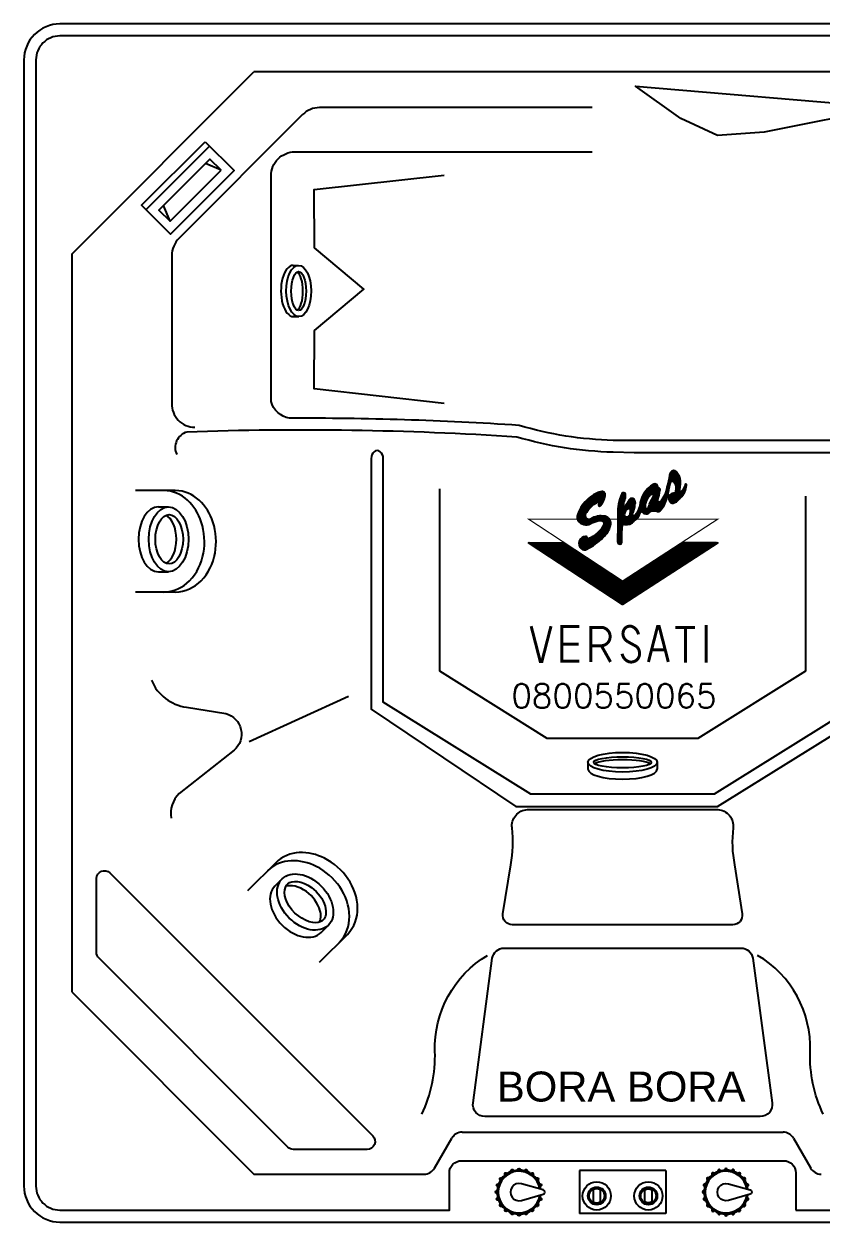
# Model space of a CAD drawing. Extents: x -1 to 1, y -1 to 1.
# Drawn here: x -1 to 0.332, y -1 to 1 of the extents above; entities that cross this region are included whole.
import ezdxf

# ---------------------------------------------------------------- set-up
doc = ezdxf.new("R2010")
doc.units = 0
doc.header["$MEASUREMENT"] = 0
doc.layers.add('LOGO', color=7, linetype='CONTINUOUS')
doc.layers.add('SPA-BORA-BORA', color=7, linetype='CONTINUOUS')
doc.styles.add('COTA', font='ROMANS.SHX', dxfattribs={"height": 0.08})

# ---------------------------------------------------------------- blocks, each defined once
blk = doc.blocks.new('LOGO-SPA')
at = {"layer": 'LOGO'}
for p, q in [((0.0815, 0.3407), (0.1004, 0.3407)), ((0.0817, 0.3417), (0.1001, 0.3417)), ((0.0818, 0.3427), (0.0998, 0.3427)), ((0.082, 0.3437), (0.0995, 0.3437)), ((0.0822, 0.3447), (0.0991, 0.3447)), ((0.0824, 0.3457), (0.0987, 0.3457)), ((0.0825, 0.3467), (0.0982, 0.3467)), ((0.0827, 0.3477), (0.0977, 0.3477)), ((0.0829, 0.3487), (0.0972, 0.3487)), ((0.0832, 0.3497), (0.0965, 0.3497)), ((0.0837, 0.3507), (0.0959, 0.3507)), ((0.0843, 0.3517), (0.0952, 0.3517)), ((0.0851, 0.3527), (0.0946, 0.3527)), ((0.0862, 0.3537), (0.0938, 0.3537)), ((0.0877, 0.3547), (0.0925, 0.3547)), ((0.0422, 0.3207), (0.0661, 0.3207)), ((0.0429, 0.3217), (0.0662, 0.3217)), ((0.0438, 0.3227), (0.0668, 0.3227)), ((0.0447, 0.3237), (0.0669, 0.3237)), ((0.0456, 0.3247), (0.0666, 0.3247)), ((0.0466, 0.3257), (0.0655, 0.3257)), ((0.0477, 0.3267), (0.0632, 0.3267)), ((0.0488, 0.3277), (0.0632, 0.3277)), ((0.05, 0.3287), (0.063, 0.3287)), ((0.0513, 0.3297), (0.0627, 0.3297)), ((0.0527, 0.3307), (0.0621, 0.3307)), ((0.0543, 0.3317), (0.0612, 0.3317)), ((0.0562, 0.3327), (0.0594, 0.3327)), ((0.0765, 0.3207), (0.0809, 0.3207)), ((0.0768, 0.3217), (0.0812, 0.3217)), ((0.0771, 0.3227), (0.0814, 0.3227)), ((0.0773, 0.3237), (0.0816, 0.3237)), ((0.0776, 0.3247), (0.0818, 0.3247)), ((0.0778, 0.3257), (0.082, 0.3257)), ((0.078, 0.3267), (0.0822, 0.3267)), ((0.0781, 0.3277), (0.0824, 0.3277)), ((0.0784, 0.3287), (0.0826, 0.3287)), ((0.0787, 0.3297), (0.0828, 0.3297)), ((0.079, 0.3307), (0.083, 0.3307)), ((0.0793, 0.3317), (0.0832, 0.3317)), ((0.0796, 0.3327), (0.0834, 0.3327)), ((0.0799, 0.3337), (0.0837, 0.3337)), ((0.0801, 0.3347), (0.0838, 0.3347)), ((0.0804, 0.3357), (0.0841, 0.3357)), ((0.0806, 0.3367), (0.0847, 0.3367)), ((0.0808, 0.3377), (0.1009, 0.3377)), ((0.081, 0.3387), (0.1008, 0.3387)), ((0.0813, 0.3397), (0.1006, 0.3397)), ((0.0893, 0.3367), (0.101, 0.3367)), ((0.09, 0.3357), (0.101, 0.3357)), ((0.0907, 0.3347), (0.101, 0.3347)), ((0.0912, 0.3337), (0.101, 0.3337)), ((0.0917, 0.3327), (0.1009, 0.3327)), ((0.092, 0.3317), (0.1008, 0.3317)), ((0.0923, 0.3207), (0.0987, 0.3207)), ((0.0924, 0.3307), (0.1007, 0.3307)), ((0.0925, 0.3217), (0.099, 0.3217)), ((0.0926, 0.3297), (0.1006, 0.3297)), ((0.0928, 0.3287), (0.1005, 0.3287)), ((0.0928, 0.3227), (0.0993, 0.3227)), ((0.0929, 0.3277), (0.1004, 0.3277)), ((0.0929, 0.3237), (0.0995, 0.3237)), ((0.093, 0.3267), (0.1002, 0.3267)), ((0.093, 0.3257), (0.1, 0.3257)), ((0.093, 0.3247), (0.0998, 0.3247)), ((0.1025, 0.3207), (0.1084, 0.3207)), ((0.1036, 0.3217), (0.1088, 0.3217)), ((0.1045, 0.3227), (0.1091, 0.3227)), ((0.1052, 0.3237), (0.1094, 0.3237)), ((0.1057, 0.3247), (0.1097, 0.3247)), ((0.1061, 0.3257), (0.11, 0.3257)), ((0.1065, 0.3267), (0.1102, 0.3267)), ((0.1069, 0.3277), (0.1104, 0.3277)), ((0.1074, 0.3287), (0.1106, 0.3287)), ((0.1079, 0.3297), (0.1107, 0.3297)), ((0.1084, 0.3307), (0.1108, 0.3307)), ((0.1085, 0.3317), (0.1107, 0.3317)), ((-0.0528, 0.3002), (-0.0508, 0.2996)), ((-0.052, 0.301), (-0.05, 0.3004)), ((-0.0513, 0.3017), (-0.0491, 0.3011)), ((-0.0505, 0.3025), (-0.0482, 0.3018)), ((-0.0496, 0.3033), (-0.0473, 0.3026)), ((-0.0488, 0.304), (-0.0463, 0.3033)), ((-0.0479, 0.3047), (-0.0453, 0.304)), ((-0.047, 0.3055), (-0.0443, 0.3047)), ((-0.046, 0.3062), (-0.0432, 0.3054)), ((-0.045, 0.3069), (-0.0421, 0.3061)), ((-0.044, 0.3076), (-0.041, 0.3067)), ((-0.043, 0.3083), (-0.0397, 0.3074)), ((-0.0419, 0.309), (-0.0376, 0.3078)), ((-0.0408, 0.3097), (-0.0327, 0.3073)), ((-0.0396, 0.3103), (-0.0323, 0.3082)), ((-0.0384, 0.311), (-0.032, 0.3091)), ((-0.0372, 0.3116), (-0.0317, 0.31)), ((-0.0358, 0.3122), (-0.0314, 0.3109)), ((-0.0344, 0.3128), (-0.0311, 0.3119)), ((-0.0327, 0.3133), (-0.0309, 0.3128)), ((-0.0024, 0.3007), (0.0061, 0.3007)), ((-0.0022, 0.3017), (0.0063, 0.3017)), ((-0.002, 0.3027), (0.0065, 0.3027)), ((-0.0017, 0.3037), (0.0068, 0.3037)), ((-0.0015, 0.3047), (0.0072, 0.3047)), ((-0.0012, 0.3057), (0.0076, 0.3057)), ((-0.001, 0.3067), (0.0079, 0.3067)), ((-0.0007, 0.3077), (0.0082, 0.3077)), ((-0.0004, 0.3087), (0.0085, 0.3087)), ((-0.0001, 0.3097), (0.0087, 0.3097)), ((0.0003, 0.3107), (0.0088, 0.3107)), ((0.0006, 0.3117), (0.009, 0.3117)), ((0.001, 0.3127), (0.009, 0.3127)), ((0.0013, 0.3137), (0.0091, 0.3137)), ((0.0017, 0.3147), (0.0091, 0.3147)), ((0.0021, 0.3157), (0.009, 0.3157)), ((0.0026, 0.3167), (0.0086, 0.3167)), ((0.0035, 0.3177), (0.0076, 0.3177)), ((0.0117, 0.3007), (0.0253, 0.3007)), ((0.0123, 0.3017), (0.0253, 0.3017)), ((0.0129, 0.3027), (0.0253, 0.3027)), ((0.0135, 0.3037), (0.0251, 0.3037)), ((0.014, 0.3047), (0.0248, 0.3047)), ((0.0146, 0.3057), (0.0243, 0.3057)), ((0.0152, 0.3067), (0.0236, 0.3067)), ((0.0161, 0.3077), (0.0227, 0.3077)), ((0.0181, 0.3087), (0.0207, 0.3087)), ((0.0333, 0.3007), (0.0425, 0.3007)), ((0.0335, 0.3017), (0.0427, 0.3017)), ((0.0337, 0.3027), (0.043, 0.3027)), ((0.034, 0.3037), (0.0434, 0.3037)), ((0.0342, 0.3047), (0.0438, 0.3047)), ((0.0345, 0.3057), (0.0442, 0.3057)), ((0.0348, 0.3067), (0.0447, 0.3067)), ((0.0352, 0.3077), (0.0453, 0.3077)), ((0.0355, 0.3087), (0.0459, 0.3087)), ((0.0359, 0.3097), (0.0465, 0.3097)), ((0.0363, 0.3107), (0.0472, 0.3107)), ((0.0367, 0.3117), (0.048, 0.3117)), ((0.0372, 0.3127), (0.0488, 0.3127)), ((0.0377, 0.3137), (0.0497, 0.3137)), ((0.0382, 0.3147), (0.0507, 0.3147)), ((0.0388, 0.3157), (0.0655, 0.3157)), ((0.0394, 0.3167), (0.0657, 0.3167)), ((0.04, 0.3177), (0.0658, 0.3177)), ((0.0407, 0.3187), (0.066, 0.3187)), ((0.0414, 0.3197), (0.066, 0.3197)), ((0.0499, 0.3007), (0.0753, 0.3007)), ((0.0503, 0.3017), (0.0757, 0.3017)), ((0.0508, 0.3027), (0.0762, 0.3027)), ((0.0513, 0.3037), (0.0633, 0.3037)), ((0.0517, 0.3047), (0.0627, 0.3047)), ((0.0522, 0.3057), (0.0626, 0.3057)), ((0.0527, 0.3067), (0.0627, 0.3067)), ((0.0533, 0.3077), (0.0631, 0.3077)), ((0.0538, 0.3087), (0.0635, 0.3087)), ((0.0543, 0.3097), (0.0639, 0.3097)), ((0.0549, 0.3107), (0.0643, 0.3107)), ((0.0555, 0.3117), (0.0646, 0.3117)), ((0.0561, 0.3127), (0.0649, 0.3127)), ((0.0567, 0.3137), (0.0651, 0.3137)), ((0.0569, 0.3147), (0.0653, 0.3147)), ((0.0681, 0.3037), (0.0766, 0.3037)), ((0.0689, 0.3047), (0.077, 0.3047)), ((0.0695, 0.3057), (0.0773, 0.3057)), ((0.0702, 0.3067), (0.0777, 0.3067)), ((0.0708, 0.3077), (0.078, 0.3077)), ((0.0714, 0.3087), (0.0782, 0.3087)), ((0.0719, 0.3097), (0.0785, 0.3097)), ((0.0725, 0.3107), (0.0788, 0.3107)), ((0.073, 0.3117), (0.079, 0.3117)), ((0.0735, 0.3127), (0.0792, 0.3127)), ((0.0739, 0.3137), (0.0794, 0.3137)), ((0.0744, 0.3147), (0.0796, 0.3147)), ((0.0748, 0.3157), (0.0799, 0.3157)), ((0.0752, 0.3167), (0.0801, 0.3167)), ((0.0756, 0.3177), (0.0803, 0.3177)), ((0.0759, 0.3187), (0.0805, 0.3187)), ((0.0762, 0.3197), (0.0807, 0.3197)), ((0.0811, 0.3087), (0.1001, 0.3087)), ((0.0811, 0.3077), (0.0992, 0.3077)), ((0.0812, 0.3097), (0.1009, 0.3097)), ((0.0813, 0.3107), (0.1018, 0.3107)), ((0.0813, 0.3067), (0.0982, 0.3067)), ((0.0816, 0.3117), (0.1028, 0.3117)), ((0.0816, 0.3057), (0.0971, 0.3057)), ((0.082, 0.3127), (0.1036, 0.3127)), ((0.082, 0.3047), (0.0959, 0.3047)), ((0.0826, 0.3137), (0.1044, 0.3137)), ((0.0826, 0.3037), (0.0945, 0.3037)), ((0.0834, 0.3147), (0.1051, 0.3147)), ((0.0835, 0.3027), (0.0929, 0.3027)), ((0.0845, 0.3157), (0.1057, 0.3157)), ((0.085, 0.3017), (0.0911, 0.3017)), ((0.0862, 0.3167), (0.1064, 0.3167)), ((0.0912, 0.3177), (0.1069, 0.3177)), ((0.092, 0.3187), (0.1074, 0.3187)), ((0.0923, 0.3197), (0.0984, 0.3197)), ((0.1011, 0.3197), (0.1079, 0.3197)), ((-0.0649, 0.2807), (-0.0637, 0.2804)), ((-0.0645, 0.2816), (-0.0636, 0.2814)), ((-0.0642, 0.2825), (-0.0635, 0.2823)), ((-0.0638, 0.2834), (-0.0633, 0.2832)), ((-0.0634, 0.2843), (-0.063, 0.2842)), ((-0.063, 0.2852), (-0.0626, 0.2851)), ((-0.0626, 0.2861), (-0.0622, 0.2859)), ((-0.0622, 0.2869), (-0.0617, 0.2868)), ((-0.0617, 0.2878), (-0.0611, 0.2876)), ((-0.0613, 0.2887), (-0.0605, 0.2884)), ((-0.0608, 0.2895), (-0.0599, 0.2893)), ((-0.0603, 0.2904), (-0.0593, 0.2901)), ((-0.0598, 0.2912), (-0.0587, 0.2909)), ((-0.0592, 0.2921), (-0.0581, 0.2917)), ((-0.0587, 0.2929), (-0.0574, 0.2925)), ((-0.0581, 0.2937), (-0.0568, 0.2934)), ((-0.0575, 0.2946), (-0.0561, 0.2942)), ((-0.0569, 0.2954), (-0.0554, 0.295)), ((-0.0563, 0.2962), (-0.0547, 0.2958)), ((-0.0556, 0.297), (-0.054, 0.2965)), ((-0.0549, 0.2978), (-0.0532, 0.2973)), ((-0.0543, 0.2986), (-0.0525, 0.2981)), ((-0.0535, 0.2994), (-0.0517, 0.2989)), ((-0.0041, 0.2867), (0.0083, 0.2867)), ((-0.0041, 0.2857), (0.0078, 0.2857)), ((-0.0041, 0.2847), (0.0075, 0.2847)), ((-0.0041, 0.2837), (0.0073, 0.2837)), ((-0.0041, 0.2827), (0.0071, 0.2827)), ((-0.0041, 0.2817), (0.0068, 0.2817)), ((-0.0041, 0.2807), (0.0067, 0.2807)), ((-0.004, 0.2887), (0.0096, 0.2887)), ((-0.004, 0.2877), (0.0088, 0.2877)), ((-0.0039, 0.2897), (0.0104, 0.2897)), ((-0.0038, 0.2917), (0.0236, 0.2917)), ((-0.0038, 0.2907), (0.0116, 0.2907)), ((-0.0037, 0.2927), (0.0238, 0.2927)), ((-0.0035, 0.2937), (0.024, 0.2937)), ((-0.0034, 0.2947), (0.0058, 0.2947)), ((-0.0033, 0.2957), (0.0057, 0.2957)), ((-0.0031, 0.2967), (0.0057, 0.2967)), ((-0.003, 0.2977), (0.0057, 0.2977)), ((-0.0028, 0.2987), (0.0058, 0.2987)), ((-0.0026, 0.2997), (0.0059, 0.2997)), ((0.0075, 0.2947), (0.0242, 0.2947)), ((0.0081, 0.2957), (0.0243, 0.2957)), ((0.0089, 0.2967), (0.0245, 0.2967)), ((0.0096, 0.2977), (0.0246, 0.2977)), ((0.0104, 0.2987), (0.0247, 0.2987)), ((0.011, 0.2997), (0.0251, 0.2997)), ((0.0155, 0.2807), (0.0209, 0.2807)), ((0.0161, 0.2817), (0.0206, 0.2817)), ((0.0165, 0.2827), (0.0207, 0.2827)), ((0.0168, 0.2907), (0.0234, 0.2907)), ((0.0168, 0.2837), (0.0211, 0.2837)), ((0.017, 0.2847), (0.0215, 0.2847)), ((0.0171, 0.2897), (0.0231, 0.2897)), ((0.0171, 0.2857), (0.0218, 0.2857)), ((0.0172, 0.2887), (0.0228, 0.2887)), ((0.0172, 0.2877), (0.0225, 0.2877)), ((0.0172, 0.2867), (0.0222, 0.2867)), ((0.0252, 0.2807), (0.0318, 0.2807)), ((0.026, 0.2817), (0.0324, 0.2817)), ((0.0267, 0.2827), (0.0328, 0.2827)), ((0.0273, 0.2837), (0.0333, 0.2837)), ((0.0279, 0.2847), (0.0337, 0.2847)), ((0.0285, 0.2857), (0.0341, 0.2857)), ((0.0291, 0.2867), (0.0344, 0.2867)), ((0.0296, 0.2877), (0.0666, 0.2877)), ((0.0301, 0.2887), (0.0676, 0.2887)), ((0.0305, 0.2897), (0.0681, 0.2897)), ((0.0309, 0.2907), (0.0689, 0.2907)), ((0.0313, 0.2917), (0.0697, 0.2917)), ((0.0317, 0.2927), (0.0422, 0.2927)), ((0.032, 0.2937), (0.0417, 0.2937)), ((0.0323, 0.2947), (0.0416, 0.2947)), ((0.0326, 0.2957), (0.0416, 0.2957)), ((0.0328, 0.2967), (0.0417, 0.2967)), ((0.0329, 0.2977), (0.0418, 0.2977)), ((0.033, 0.2987), (0.042, 0.2987)), ((0.0332, 0.2997), (0.0422, 0.2997)), ((0.0364, 0.2867), (0.0509, 0.2867)), ((0.0372, 0.2857), (0.0498, 0.2857)), ((0.0383, 0.2847), (0.0485, 0.2847)), ((0.04, 0.2837), (0.0468, 0.2837)), ((0.0466, 0.2927), (0.0705, 0.2927)), ((0.0472, 0.2937), (0.0712, 0.2937)), ((0.0475, 0.2947), (0.0719, 0.2947)), ((0.0479, 0.2957), (0.0725, 0.2957)), ((0.0483, 0.2967), (0.0731, 0.2967)), ((0.0487, 0.2977), (0.0737, 0.2977)), ((0.0491, 0.2987), (0.0743, 0.2987)), ((0.0495, 0.2997), (0.0748, 0.2997)), ((-0.066, 0.2771), (-0.0632, 0.2762)), ((-0.066, 0.2761), (-0.0629, 0.2751)), ((-0.0659, 0.278), (-0.0635, 0.2773)), ((-0.0658, 0.275), (-0.0624, 0.274)), ((-0.0656, 0.2789), (-0.0636, 0.2784)), ((-0.0653, 0.2738), (-0.0617, 0.2728)), ((-0.0652, 0.2798), (-0.0637, 0.2794)), ((-0.0641, 0.2725), (-0.0608, 0.2715)), ((-0.061, 0.2706), (-0.0594, 0.2701)), ((-0.0269, 0.2746), (-0.0267, 0.2746)), ((-0.0256, 0.2736), (-0.0235, 0.2736)), ((-0.0247, 0.2726), (-0.0221, 0.2726)), ((-0.0245, 0.2606), (-0.0213, 0.2606)), ((-0.024, 0.2716), (-0.0212, 0.2716)), ((-0.024, 0.2616), (-0.021, 0.2616)), ((-0.0235, 0.2706), (-0.0206, 0.2706)), ((-0.0235, 0.2626), (-0.0206, 0.2626)), ((-0.0231, 0.2696), (-0.0201, 0.2696)), ((-0.023, 0.2636), (-0.0203, 0.2636)), ((-0.0228, 0.2686), (-0.0198, 0.2686)), ((-0.0226, 0.2676), (-0.0197, 0.2676)), ((-0.0226, 0.2646), (-0.0201, 0.2646)), ((-0.0225, 0.2666), (-0.0197, 0.2666)), ((-0.0225, 0.2656), (-0.0198, 0.2656)), ((-0.0041, 0.2797), (0.007, 0.2797)), ((-0.0041, 0.2787), (0.0075, 0.2787)), ((-0.0041, 0.2777), (0.0299, 0.2777)), ((-0.0041, 0.2767), (0.0292, 0.2767)), ((-0.0041, 0.2757), (0.0284, 0.2757)), ((-0.0041, 0.2747), (0.0275, 0.2747)), ((-0.0041, 0.2737), (0.0265, 0.2737)), ((-0.0041, 0.2727), (0.0255, 0.2727)), ((-0.0041, 0.2717), (0.0243, 0.2717)), ((-0.0041, 0.2707), (0.0232, 0.2707)), ((-0.0041, 0.2697), (0.0223, 0.2697)), ((-0.0041, 0.2687), (0.0212, 0.2687)), ((-0.0041, 0.2677), (0.0198, 0.2677)), ((-0.0041, 0.2667), (0.0181, 0.2667)), ((-0.0041, 0.2657), (0.0158, 0.2657)), ((-0.0041, 0.2647), (0.0044, 0.2647)), ((-0.0041, 0.2637), (0.0038, 0.2637)), ((-0.0041, 0.2627), (0.0036, 0.2627)), ((-0.0041, 0.2617), (0.0035, 0.2617)), ((-0.0041, 0.2607), (0.0034, 0.2607)), ((0.0133, 0.2787), (0.0306, 0.2787)), ((0.0146, 0.2797), (0.0312, 0.2797)), ((-0.0439, 0.2407), (-0.0378, 0.2407)), ((-0.0422, 0.2417), (-0.0367, 0.2417)), ((-0.0407, 0.2427), (-0.0356, 0.2427)), ((-0.0393, 0.2437), (-0.0346, 0.2437)), ((-0.038, 0.2447), (-0.0336, 0.2447)), ((-0.0368, 0.2457), (-0.0327, 0.2457)), ((-0.0356, 0.2467), (-0.0318, 0.2467)), ((-0.0346, 0.2477), (-0.0307, 0.2476)), ((-0.0335, 0.2487), (-0.0296, 0.2486)), ((-0.0325, 0.2497), (-0.0285, 0.2496)), ((-0.0316, 0.2506), (-0.0275, 0.2506)), ((-0.0307, 0.2516), (-0.0267, 0.2516)), ((-0.0299, 0.2526), (-0.0259, 0.2526)), ((-0.0291, 0.2536), (-0.0251, 0.2536)), ((-0.0284, 0.2546), (-0.0244, 0.2546)), ((-0.0276, 0.2556), (-0.0238, 0.2556)), ((-0.0269, 0.2566), (-0.0232, 0.2566)), ((-0.0263, 0.2576), (-0.0227, 0.2576)), ((-0.0257, 0.2586), (-0.0222, 0.2586)), ((-0.0251, 0.2596), (-0.0217, 0.2596)), ((-0.0044, 0.2407), (0.0026, 0.2407)), ((-0.0043, 0.2477), (0.0026, 0.2477)), ((-0.0043, 0.2467), (0.0026, 0.2467)), ((-0.0043, 0.2457), (0.0026, 0.2457)), ((-0.0043, 0.2447), (0.0026, 0.2447)), ((-0.0043, 0.2437), (0.0026, 0.2437)), ((-0.0043, 0.2427), (0.0026, 0.2427)), ((-0.0043, 0.2417), (0.0026, 0.2417)), ((-0.0042, 0.2567), (0.0031, 0.2567)), ((-0.0042, 0.2557), (0.003, 0.2557)), ((-0.0042, 0.2547), (0.0029, 0.2547)), ((-0.0042, 0.2537), (0.0029, 0.2537)), ((-0.0042, 0.2527), (0.0028, 0.2527)), ((-0.0042, 0.2517), (0.0027, 0.2517)), ((-0.0042, 0.2507), (0.0027, 0.2507)), ((-0.0042, 0.2497), (0.0027, 0.2497)), ((-0.0042, 0.2487), (0.0026, 0.2487)), ((-0.0041, 0.2597), (0.0033, 0.2597)), ((-0.0041, 0.2587), (0.0032, 0.2587)), ((-0.0041, 0.2577), (0.0031, 0.2577)), ((-0.0642, 0.2339), (-0.047, 0.2338)), ((-0.0642, 0.2329), (-0.0486, 0.2328)), ((-0.064, 0.2349), (-0.0455, 0.2348)), ((-0.064, 0.2319), (-0.0502, 0.2318)), ((-0.0638, 0.2359), (-0.044, 0.2357)), ((-0.0637, 0.2309), (-0.052, 0.2308)), ((-0.0634, 0.2369), (-0.0559, 0.2368)), ((-0.0632, 0.2299), (-0.0539, 0.2298)), ((-0.0627, 0.2379), (-0.0577, 0.2378)), ((-0.0625, 0.2289), (-0.056, 0.2288)), ((-0.0619, 0.2389), (-0.0586, 0.2389)), ((-0.0616, 0.2279), (-0.058, 0.2278)), ((-0.0605, 0.2399), (-0.0592, 0.2399)), ((-0.0523, 0.2368), (-0.0427, 0.2367)), ((-0.0498, 0.2378), (-0.0414, 0.2377)), ((-0.0476, 0.2388), (-0.0401, 0.2387)), ((-0.0456, 0.2398), (-0.0389, 0.2397)), ((-0.0044, 0.2397), (0.0026, 0.2397)), ((-0.0044, 0.2387), (0.0026, 0.2387)), ((-0.0044, 0.2377), (0.0027, 0.2377)), ((-0.0044, 0.2367), (0.0027, 0.2367)), ((-0.0044, 0.2357), (0.0027, 0.2357)), ((-0.004, 0.2347), (0.0027, 0.2347)), ((-0.0034, 0.2337), (0.0023, 0.2337)), ((-0.002, 0.2327), (0.0012, 0.2327))]:
    blk.add_line(p, q, dxfattribs=at)
for points in [[(0.0661, 0.3216, 0.727378), (0.0643, 0.3258, -0.469018), (0.0631, 0.327, 0.613485), (0.055, 0.3321, 0.243521), (0.0328, 0.2961, -0.104715), (0.0247, 0.2799, -0.779243), (0.0208, 0.2829, 0.081789), (0.0247, 0.2985, 0.303549), (0.0232, 0.3072, 0.515712), (0.0148, 0.306, -0.049577), (0.0076, 0.2949, -0.933155), (0.0058, 0.2949, -0.099103), (0.007, 0.3042, 0.118143), (0.0091, 0.3156, 0.672668), (0.0025, 0.3165, 0.103339), (-0.0041, 0.2823, -0.006334), (-0.0044, 0.2365, 0.425765), (-0.0002, 0.2323, 0.372026), (0.0028, 0.235, -0.040509), (0.0037, 0.2632, -0.56318), (0.0076, 0.265, 0.265367), (0.0235, 0.271, 0.177196), (0.0352, 0.2895, 0.569602), (0.049, 0.2851, 0.154183), (0.0577, 0.2974, 0.263932), (0.0604, 0.2881, 0.545347), (0.0682, 0.2899, 0.121867), (0.0787, 0.3106, 0.005542), (0.0838, 0.3346, -0.709718), (0.0895, 0.3364, -0.241829), (0.0922, 0.3205, -0.51419), (0.0895, 0.3172, 0.226472), (0.0835, 0.3148, 0.287367), (0.0817, 0.3052, 0.439155), (0.091, 0.3016, 0.113867), (0.1009, 0.3097, 0.183689), (0.1108, 0.331, 1.218479), (0.1084, 0.3307, 0.022724), (0.1063, 0.3262, -0.265537), (0.0979, 0.3184, 0.101888), (0.1009, 0.3379, 0.130246), (0.0949, 0.352, 0.445595), (0.0877, 0.3547, 0.241653), (0.0826, 0.3475, -0.04029), (0.0781, 0.3276, -0.119047), (0.0679, 0.3034, -0.825358), (0.0628, 0.307, 0.101586)], [(-0.0273, 0.2656, -0.199378), (-0.054, 0.241, -0.637752), (-0.0555, 0.2425, 0.5729), (-0.0578, 0.2453, 0.665509), (-0.0651, 0.2248, 0.39201), (-0.0558, 0.2242, 0.107078), (-0.0285, 0.244, 0.164526), (-0.0162, 0.2632, 0.451027), (-0.0252, 0.2788, 0.193714), (-0.0495, 0.2743, -0.323872), (-0.0558, 0.2752, -0.424325), (-0.0558, 0.2857, -0.120385), (-0.0381, 0.3024, -0.819668), (-0.0357, 0.2994, 1.059423), (-0.0327, 0.2967, 0.12098), (-0.0252, 0.3129, 0.569153), (-0.0309, 0.3201, 0.077005), (-0.039, 0.3177, 0.2031), (-0.0706, 0.2823, 0.32805), (-0.0684, 0.2694, 0.3621), (-0.0474, 0.2677, -0.063783), (-0.0339, 0.2719, -0.502068)], [(-0.0266, 0.2654, -0.19997), (-0.0537, 0.2403, -0.637752), (-0.0561, 0.2428, 0.581322), (-0.0577, 0.2446, 0.667721), (-0.0646, 0.2253, 0.397647), (-0.0561, 0.2248, 0.107586), (-0.029, 0.2445, 0.165177), (-0.0169, 0.2634, 0.451779), (-0.0253, 0.2781, 0.193938), (-0.0491, 0.2737, -0.325222), (-0.0563, 0.2747, -0.421224), (-0.0563, 0.2861, -0.120058), (-0.0384, 0.3031, -0.828301), (-0.0352, 0.299, 1.070379), (-0.0332, 0.2972, 0.121419), (-0.0259, 0.3131, 0.573428), (-0.0308, 0.3194, 0.077005), (-0.0387, 0.3171, 0.203321), (-0.0699, 0.282, 0.329382), (-0.0679, 0.2699, 0.363333), (-0.0478, 0.2684, -0.064097), (-0.034, 0.2726, -0.507708)], [(-0.0256, 0.2651, -0.200715), (-0.0534, 0.2394, -0.637752), (-0.0571, 0.2431, 0.623695), (-0.0576, 0.2436, 0.672264), (-0.0639, 0.226, 0.407488), (-0.0567, 0.2257, 0.108338), (-0.0297, 0.2453, 0.166126), (-0.0178, 0.2637, 0.452961), (-0.0255, 0.2771, 0.194238), (-0.0486, 0.2728, -0.326764), (-0.057, 0.274, -0.417602), (-0.0571, 0.2867, -0.119631), (-0.0389, 0.3039, -0.838367), (-0.0345, 0.2983, 1.120116), (-0.034, 0.2978, 0.12211), (-0.0268, 0.3134, 0.581449), (-0.0307, 0.3184, 0.077005), (-0.0383, 0.3162, 0.203646), (-0.069, 0.2816, 0.331487), (-0.0673, 0.2706, 0.365173), (-0.0483, 0.2692, -0.064534), (-0.0342, 0.2736, -0.514079)], [(-0.0327, 0.3009, 0.099813), (-0.0276, 0.3136, 0.590613), (-0.0305, 0.3177, 0.077005), (-0.0379, 0.3155, 0.203919), (-0.0683, 0.2813, 0.333394), (-0.0667, 0.2711, 0.366734), (-0.0487, 0.2699, -0.064877), (-0.0343, 0.2743, -0.518201), (-0.0249, 0.2649, -0.201247), (-0.0531, 0.2387, -0.582728), (-0.058, 0.2428, 0.656931), (-0.0633, 0.2266, 0.417615), (-0.0571, 0.2263, 0.108973), (-0.0302, 0.2458, 0.166911), (-0.0186, 0.2639, 0.454023), (-0.0257, 0.2763, 0.194468), (-0.0482, 0.2721, -0.327776), (-0.0575, 0.2734, -0.415192), (-0.0577, 0.2872, -0.119318), (-0.0393, 0.3046, -0.55581), (-0.0327, 0.3009, -0.55581)], [(-0.0325, 0.302, 0.092371), (-0.028, 0.3138, 0.597183), (-0.0305, 0.3173, 0.077005), (-0.0377, 0.3151, 0.20407), (-0.0679, 0.2811, 0.334509), (-0.0664, 0.2714, 0.367602), (-0.0489, 0.2702, -0.065058), (-0.0344, 0.2747, -0.520132), (-0.0245, 0.2648, -0.201512), (-0.053, 0.2383, -0.53867), (-0.0584, 0.2423, 0.637733), (-0.063, 0.2269, 0.424194), (-0.0573, 0.2267, 0.109326), (-0.0305, 0.2461, 0.16734), (-0.019, 0.264, 0.45464), (-0.0258, 0.276, 0.194588), (-0.048, 0.2718, -0.328255), (-0.0578, 0.2731, -0.414045), (-0.058, 0.2875, -0.11916), (-0.0395, 0.305, -0.482283)], [(-0.0324, 0.303, 0.085954), (-0.0284, 0.3139, 0.606908), (-0.0304, 0.3168, 0.077005), (-0.0376, 0.3147, 0.204244), (-0.0675, 0.281, 0.335863), (-0.0661, 0.2717, 0.368617), (-0.0491, 0.2706, -0.065262), (-0.0344, 0.2752, -0.522126), (-0.0241, 0.2646, -0.201796), (-0.0528, 0.2379, -0.498907), (-0.0589, 0.2418, 0.617317), (-0.0627, 0.2272, 0.432972), (-0.0576, 0.227, 0.109741), (-0.0308, 0.2464, 0.167834), (-0.0194, 0.2641, 0.455385), (-0.0258, 0.2755, 0.194721), (-0.0478, 0.2714, -0.328754), (-0.0581, 0.2728, -0.412849), (-0.0584, 0.2878, -0.118989), (-0.0397, 0.3054, -0.426685)], [(-0.0534, 0.2695, -0.155849), (-0.0587, 0.2721, -0.410608), (-0.0591, 0.2884, -0.118649), (-0.0401, 0.3062, -0.349626), (-0.0325, 0.3048, 0.075612), (-0.0293, 0.3142, 0.645853), (-0.0303, 0.3159, 0.077005), (-0.0372, 0.3139, 0.204631), (-0.0667, 0.2806, 0.339125), (-0.0655, 0.2724, 0.272603), (-0.0534, 0.2695)], [(-0.0558, 0.2696, -0.097762), (-0.0591, 0.2717, -0.409457), (-0.0595, 0.2887, -0.118465), (-0.0404, 0.3067, -0.317937), (-0.0326, 0.3057, 0.070925), (-0.0298, 0.3145, 0.710967), (-0.0302, 0.3154, 0.077005), (-0.0369, 0.3134, 0.204869), (-0.0662, 0.2804, 0.341329), (-0.0651, 0.2728, 0.221931)], [(-0.0576, 0.27, -0.053368), (-0.0594, 0.2714, -0.408534), (-0.0599, 0.289, -0.118311), (-0.0406, 0.3071, -0.295063), (-0.0328, 0.3065, 0.068174), (-0.0302, 0.3148, 1.428712), (-0.0302, 0.3149, 0.077005), (-0.0367, 0.313, 0.205084), (-0.0657, 0.2802, 0.343473), (-0.0648, 0.2731, 0.179866)], [(-0.0594, 0.2707, -0.011737), (-0.0598, 0.2711, -0.407665), (-0.0603, 0.2893, -0.118162), (-0.0408, 0.3075, -0.275154), (-0.033, 0.3072, 0.059736), (-0.0307, 0.3143, 0.069654), (-0.0365, 0.3125, 0.205311), (-0.0653, 0.28, 0.345903), (-0.0645, 0.2735, 0.13737)], [(-0.0594, 0.2701, -0.011737), (-0.0598, 0.2704, -0.407665), (-0.0603, 0.2886, -0.118162), (-0.0408, 0.3068, -0.275154), (-0.033, 0.3065, 0.059736), (-0.0307, 0.3137, 0.069654), (-0.0365, 0.3119, 0.205311), (-0.0653, 0.2794, 0.345903), (-0.0645, 0.2728, 0.13737)], [(0.0568, 0.3139, 0.731097), (0.0529, 0.3166, 0.222888), (0.0415, 0.2944, 0.85093), (0.0472, 0.2938, -0.057618)], [(0.0164, 0.2823, 0.126585), (0.017, 0.2899, 0.511781), (0.0135, 0.2918, 0.264487), (0.0071, 0.2825, 0.439654), (0.0091, 0.2775, 0.320479), (0.0164, 0.2823, 0.320479)], [(-0.0307, 0.2756, -0.40094), (-0.0236, 0.2645, -0.202114), (-0.0526, 0.2374, -0.460904), (-0.0593, 0.2411, 0.594202), (-0.0624, 0.2276, 0.445862), (-0.0579, 0.2275, 0.110255), (-0.0311, 0.2468, 0.168429), (-0.0199, 0.2643, 0.456338), (-0.0259, 0.275, 0.040844), (-0.0307, 0.2756, 0.040844)], [(-0.0273, 0.2746, -0.302137), (-0.023, 0.2643, -0.202442), (-0.0525, 0.2369, -0.426645), (-0.0597, 0.2404, 0.569412), (-0.0619, 0.228, 0.464748), (-0.0582, 0.228, 0.110857), (-0.0315, 0.2472, 0.169099), (-0.0204, 0.2644, 0.457488), (-0.0261, 0.2744, 0.010564)], [(-0.0269, 0.2746, -0.302137), (-0.0227, 0.2643, -0.202442), (-0.0521, 0.2369, -0.426645), (-0.0594, 0.2404, 0.569412), (-0.0616, 0.228, 0.464748), (-0.0579, 0.228, 0.110857), (-0.0312, 0.2472, 0.169099), (-0.0201, 0.2644, 0.457488), (-0.0257, 0.2744, 0.010564)]]:
    blk.add_lwpolyline(points, format="xyb", close=True, dxfattribs=at)
blk.add_lwpolyline([(-0.0475, 0.2709, -0.329293), (-0.0585, 0.2724, -0.411556), (-0.0588, 0.2881, -0.118796), (-0.0399, 0.3058, -0.379161), (-0.0324, 0.3041, 0.079789), (-0.0289, 0.3141, 0.623846), (-0.0304, 0.3163, 0.077005), (-0.0373, 0.3142, 0.204457), (-0.067, 0.2808, 0.337608), (-0.0658, 0.2721, 0.369863), (-0.0494, 0.2711, -0.065501), (-0.0345, 0.2757)], format="xyb", dxfattribs=at)
at = {"layer": 'LOGO', "const_width": 0.002}
blk.add_lwpolyline([(0.1629, 0.274), (0.004, 0.1709), (-0.1529, 0.274)], close=True, dxfattribs=at)
at = {"layer": 'LOGO', "color": 160}
for points in [[(-0.1135, 0.2089), (-0.1529, 0.2348), (-0.0965, 0.2348)], [(-0.0965, 0.2348), (0.004, 0.1688), (0.1057, 0.2348), (0.1629, 0.2348), (0.004, 0.1317), (-0.1529, 0.2348)], [(-0.1136, 0.2095), (-0.1514, 0.2344), (-0.0973, 0.2344)], [(-0.1138, 0.2103), (-0.1496, 0.2338), (-0.0983, 0.2338)], [(-0.1139, 0.2109), (-0.148, 0.2334), (-0.0992, 0.2334)], [(-0.1141, 0.2118), (-0.146, 0.2327), (-0.1003, 0.2327)], [(-0.1142, 0.2125), (-0.1444, 0.2323), (-0.1012, 0.2323)], [(-0.1144, 0.2131), (-0.1427, 0.2318), (-0.1021, 0.2318)], [(-0.1145, 0.2135), (-0.1417, 0.2315), (-0.1027, 0.2315)], [(-0.1146, 0.2144), (-0.1397, 0.2309), (-0.1038, 0.2309)], [(-0.1147, 0.2146), (-0.1391, 0.2307), (-0.1041, 0.2307)], [(-0.1147, 0.2149), (-0.1384, 0.2305), (-0.1045, 0.2305)], [(-0.1149, 0.2156), (-0.1368, 0.23), (-0.1054, 0.23)], [(-0.1151, 0.2165), (-0.1346, 0.2293), (-0.1066, 0.2293)], [(-0.1152, 0.2173), (-0.1326, 0.2288), (-0.1077, 0.2288)], [(-0.1154, 0.2182), (-0.1304, 0.2281), (-0.1089, 0.2281)], [(-0.1156, 0.219), (-0.1285, 0.2275), (-0.11, 0.2275)], [(-0.1157, 0.2198), (-0.1266, 0.227), (-0.1111, 0.227)], [(-0.1159, 0.2207), (-0.1244, 0.2263), (-0.1123, 0.2263)], [(-0.1161, 0.2215), (-0.1225, 0.2257), (-0.1134, 0.2257)], [(-0.1163, 0.2223), (-0.1205, 0.2251), (-0.1144, 0.2251)], [(-0.1164, 0.2231), (-0.1186, 0.2246), (-0.1155, 0.2246)], [(-0.1165, 0.2236), (-0.1175, 0.2242), (-0.1161, 0.2242)], [(0.1214, 0.2089), (0.1609, 0.2348), (0.1044, 0.2348)], [(0.1216, 0.2095), (0.1593, 0.2344), (0.1052, 0.2344)], [(0.1217, 0.2103), (0.1576, 0.2338), (0.1062, 0.2338)], [(0.1219, 0.2109), (0.156, 0.2334), (0.1071, 0.2334)], [(0.122, 0.2118), (0.1539, 0.2327), (0.1083, 0.2327)], [(0.1222, 0.2125), (0.1523, 0.2323), (0.1091, 0.2323)], [(0.1223, 0.2131), (0.1507, 0.2318), (0.11, 0.2318)], [(0.1224, 0.2135), (0.1497, 0.2315), (0.1106, 0.2315)], [(0.1226, 0.2144), (0.1476, 0.2309), (0.1117, 0.2309)], [(0.1226, 0.2146), (0.147, 0.2307), (0.1121, 0.2307)], [(0.1227, 0.2149), (0.1463, 0.2305), (0.1125, 0.2305)], [(0.1228, 0.2156), (0.1448, 0.23), (0.1133, 0.23)], [(0.123, 0.2165), (0.1425, 0.2293), (0.1146, 0.2293)], [(0.1232, 0.2173), (0.1406, 0.2288), (0.1156, 0.2288)], [(0.1234, 0.2182), (0.1384, 0.2281), (0.1169, 0.2281)], [(0.1235, 0.219), (0.1365, 0.2275), (0.1179, 0.2275)], [(0.1237, 0.2198), (0.1345, 0.227), (0.119, 0.227)], [(0.1239, 0.2207), (0.1323, 0.2263), (0.1202, 0.2263)], [(0.124, 0.2215), (0.1304, 0.2257), (0.1213, 0.2257)], [(0.1242, 0.2223), (0.1285, 0.2251), (0.1224, 0.2251)], [(0.1244, 0.2231), (0.1266, 0.2246), (0.1234, 0.2246)], [(0.1245, 0.2236), (0.1254, 0.2242), (0.1241, 0.2242)]]:
    blk.add_lwpolyline(points, close=True, dxfattribs=at)
at = {"layer": 'LOGO', "color": 160, "const_width": 0.03}
blk.add_lwpolyline([(-0.1049, 0.2218), (0.004, 0.1503), (0.1133, 0.2212)], dxfattribs=at)
at = {"layer": 'LOGO', "const_width": 0.005}
for points in [[(0.1437, 0.0975), (0.1437, 0.0343)], [(-0.1156, 0.0954), (-0.1308, 0.0364), (-0.1335, 0.0364), (-0.1487, 0.0954)], [(-0.0682, 0.0947), (-0.0974, 0.0947), (-0.0974, 0.0371), (-0.0682, 0.0371)], [(0.0804, 0.0357), (0.0652, 0.0947), (0.0624, 0.0947), (0.0472, 0.0357)], [(0.0923, 0.0933), (0.125, 0.0933)], [(0.109, 0.0343), (0.109, 0.0933)], [(-0.0696, 0.0656), (-0.0974, 0.0656)], [(-0.0314, 0.0628), (-0.0161, 0.0357)], [(0.0547, 0.0561), (0.0773, 0.0561)]]:
    blk.add_lwpolyline(points, dxfattribs=at)
for points in [[(-0.0488, 0.0628), (-0.0304, 0.0628, 0.383924), (-0.0168, 0.0781, 0.374446), (-0.0299, 0.0933), (-0.0488, 0.0933), (-0.0488, 0.0357)], [(0.0032, 0.0494, 0.220736), (0.0122, 0.037, 0.081564), (0.0156, 0.0358, 0.358697), (0.0315, 0.0444, 0.276942), (0.0282, 0.0606, 0.083375), (0.0232, 0.0637), (0.0127, 0.0695, -0.093666), (0.0075, 0.0742, -0.310538), (0.0068, 0.0902, -0.398821), (0.0217, 0.094, -0.220736), (0.0306, 0.0817)]]:
    blk.add_lwpolyline(points, format="xyb", dxfattribs=at)

msp = doc.modelspace()

# ---------------------------------------------------------------- linework, layer by layer
at = {"layer": 'SPA-BORA-BORA'}
for p, q in [((-0.92, 0.6159), (-0.6159, 0.92)), ((0.6159, 0.92), (-0.6159, 0.92)), ((-0.6899, 0.7962), (-0.7962, 0.6899)), ((-0.6708, 0.7558), (-0.6968, 0.767)), ((-0.7558, 0.6708), (-0.767, 0.6968)), ((-0.92, 0.6159), (-0.92, -0.6159)), ((-0.5503, 0.597), (-0.5413, 0.597)), ((-0.5497, 0.5115), (-0.5407, 0.5115)), ((-0.7472, 0.221), (-0.8135, 0.221)), ((-0.7755, 0.1939), (-0.7584, 0.1939)), ((-0.7755, 0.0854), (-0.7584, 0.0854)), ((-0.7472, 0.0516), (-0.8135, 0.0516)), ((-0.6235, -0.1976), (-0.4578, -0.1224)), ((-0.0578, -0.2325), (-0.0578, -0.2442)), ((0.0578, -0.2325), (0.0578, -0.2442)), ((-0.5795, -0.4002), (-0.6263, -0.447)), ((-0.5808, -0.4392), (-0.5687, -0.4272)), ((-0.4597, -0.5199), (-0.5066, -0.5667)), ((-0.5035, -0.5164), (-0.4915, -0.5044)), ((-0.92, -0.6159), (-0.6159, -0.92)), ((-0.268, -0.85), (0.268, -0.85)), ((-0.3142, -0.91), (-0.2854, -0.86)), ((0.2854, -0.86), (0.3142, -0.91)), ((-0.6159, -0.92), (-0.3315, -0.92)), ((-0.072, -0.914), (-0.072, -0.986)), ((0.072, -0.914), (-0.072, -0.914)), ((0.072, -0.914), (0.072, -0.986)), ((0.072, -0.986), (-0.072, -0.986))]:
    msp.add_line(p, q, dxfattribs=at)
for points in [[(-1, 0.94), (-1, -0.94, 0.414214), (-0.94, -1), (0.94, -1, 0.414214), (1, -0.94), (1, 0.94, 0.414214), (0.94, 1), (-0.94, 1, 0.414214)], [(0.2893, -0.98), (0.94, -0.98, 0.414214), (0.98, -0.94), (0.98, 0.94, 0.414214), (0.94, 0.98), (-0.94, 0.98, 0.414214), (-0.98, 0.94), (-0.98, -0.94, 0.414214), (-0.94, -0.98), (-0.2893, -0.98), (-0.2893, -0.9177, -0.414214), (-0.2693, -0.8977), (0.2693, -0.8977, -0.414214), (0.2893, -0.9177)], [(0.1587, -0.3063), (0.42, -0.1437), (0.42, 0.2572, 0.201493), (0.4149, 0.2686, 0.394291), (0.4047, 0.2686, 0.200444), (0.3997, 0.2571), (0.3997, -0.132), (0.1532, -0.286), (-0.1532, -0.286), (-0.3997, -0.132), (-0.3997, 0.2747, 0.201493), (-0.4048, 0.286, 0.394291), (-0.415, 0.286, 0.200444), (-0.42, 0.2746), (-0.42, -0.1437), (-0.1781, -0.3063)], [(0, -0.3114), (0.1589, -0.3114, -0.434244), (0.1847, -0.3422, 0.07812), (0.1869, -0.4036), (0.1998, -0.4856, -0.460768), (0.1842, -0.5039), (0, -0.5039), (-0.1842, -0.5039, -0.460768), (-0.1998, -0.4856), (-0.1869, -0.4036, 0.07812), (-0.1847, -0.3422, -0.434244), (-0.1589, -0.3114)], [(-0.4266, -0.8788), (-0.5499, -0.8788, -0.198912), (-0.5592, -0.8749), (-0.8749, -0.5592, -0.198912), (-0.8788, -0.5499), (-0.8788, -0.4266, -0.668179), (-0.8563, -0.4173), (-0.4173, -0.8563, -0.668179)], [(0, -0.5427), (0.1979, -0.5427, -0.369143), (0.2176, -0.5596), (0.2498, -0.8008, -0.460768), (0.23, -0.8239), (0, -0.8239), (-0.23, -0.8239, -0.460768), (-0.2498, -0.8008), (-0.2176, -0.5596, -0.369143), (-0.1979, -0.5427)], [(-0.1689, -0.9639), (-0.1324, -0.9535, 0.755082), (-0.1324, -0.9465), (-0.1689, -0.9361, 1.324359)], [(0.1768, -0.9361), (0.2133, -0.9465, -0.755082), (0.2133, -0.9535), (0.1768, -0.9639, -1.324359)], [(-0.0491, -0.9464), (-0.0491, -0.9664, 0.277117), (-0.0371, -0.9664), (-0.0371, -0.9464, 0.277117)], [(0.0491, -0.9464), (0.0491, -0.9664, -0.277117), (0.0371, -0.9664), (0.0371, -0.9464, -0.277117)]]:
    msp.add_lwpolyline(points, format="xyb", close=True, dxfattribs=at)
for points in [[(0.2365, 0.8195), (0.1584, 0.814), (0.0974, 0.8424), (0.0216, 0.8959), (0.4432, 0.8604)], [(-0.6973, 0.8035), (-0.6491, 0.7554), (-0.7554, 0.6491), (-0.8035, 0.6973)], [(-0.6708, 0.7558), (-0.6894, 0.7744), (-0.7744, 0.6894), (-0.7558, 0.6708)]]:
    msp.add_lwpolyline(points, close=True, dxfattribs=at)
for points in [[(-0.0506, 0.8604), (-0.5062, 0.8604, 0.198912), (-0.5345, 0.8486), (-0.7412, 0.642, 0.198912), (-0.7529, 0.6137), (-0.7529, 0.3666, 0.4289), (-0.7145, 0.327)], [(0.42, 0.3044), (0, 0.3044), (-0.0155, 0.3048, -0.066122), (-0.1729, 0.3299, 0.017252), (-0.5563, 0.3418, -0.297598), (-0.5873, 0.3699), (-0.5873, 0.7465, -0.414214), (-0.5473, 0.7865), (-0.0506, 0.7865)], [(0.8905, 0.285, 0.426786), (0.8744, 0.3089), (0.7918, 0.323, 0.101663), (0.7798, 0.3226, -0.067545), (0.3997, 0.284), (0.0193, 0.284), (-0.016, 0.2851, -0.065202), (-0.1764, 0.3104, 0.024901), (-0.7279, 0.3188, 0.454683), (-0.7448, 0.2812)], [(-0.7869, -0.0956, 0.269302), (-0.7284, -0.1405), (-0.6629, -0.1512, -0.598986), (-0.6488, -0.2124), (-0.7406, -0.2848, 0.247278), (-0.7542, -0.3256, 0.247278)], [(-0.3353, -0.82, 0.120515), (-0.3134, -0.7153, -0.274336), (-0.2255, -0.5548)], [(0.3353, -0.82, -0.120515), (0.3134, -0.7153, 0.274336), (0.2255, -0.5548)], [(-0.1962, -0.9215), (-0.1966, -0.9208, -0.894905), (-0.1933, -0.9184), (-0.1928, -0.9189)], [(-0.1863, -0.9156), (-0.1864, -0.9149, -0.894905), (-0.1825, -0.9136), (-0.1822, -0.9143)], [(-0.175, -0.9132), (-0.1749, -0.9124, -0.894905), (-0.1708, -0.9124), (-0.1707, -0.9132)], [(-0.1635, -0.9143), (-0.1632, -0.9136, -0.894905), (-0.1593, -0.9149), (-0.1594, -0.9156)], [(-0.1529, -0.9189), (-0.1524, -0.9184, -0.894905), (-0.1491, -0.9208), (-0.1495, -0.9215)], [(0.1529, -0.9189), (0.1524, -0.9184, 0.894905), (0.1491, -0.9208), (0.1495, -0.9215)], [(0.1635, -0.9143), (0.1632, -0.9136, 0.894905), (0.1593, -0.9149), (0.1594, -0.9156)], [(0.175, -0.9132), (0.1749, -0.9124, 0.894905), (0.1708, -0.9124), (0.1707, -0.9132)], [(0.1863, -0.9156), (0.1864, -0.9149, 0.894905), (0.1825, -0.9136), (0.1822, -0.9143)], [(0.1962, -0.9215), (0.1966, -0.9208, 0.894905), (0.1933, -0.9184), (0.1928, -0.9189)], [(-0.2086, -0.9407), (-0.2093, -0.9403, -0.894905), (-0.208, -0.9364), (-0.2072, -0.9366)], [(-0.2039, -0.9301), (-0.2045, -0.9296, -0.894905), (-0.2021, -0.9262), (-0.2014, -0.9266)], [(-0.1443, -0.9266), (-0.1436, -0.9262, -0.894905), (-0.1412, -0.9296), (-0.1418, -0.9301)], [(-0.1385, -0.9366), (-0.1377, -0.9364, -0.894905), (-0.1364, -0.9403), (-0.1372, -0.9407)], [(0.1385, -0.9366), (0.1377, -0.9364, 0.894905), (0.1364, -0.9403), (0.1372, -0.9407)], [(0.1443, -0.9266), (0.1436, -0.9262, 0.894905), (0.1412, -0.9296), (0.1418, -0.9301)], [(0.2039, -0.9301), (0.2045, -0.9296, 0.894905), (0.2021, -0.9262), (0.2014, -0.9266)], [(0.2086, -0.9407), (0.2093, -0.9403, 0.894905), (0.208, -0.9364), (0.2072, -0.9366)], [(-0.2097, -0.9521), (-0.2105, -0.9521, -0.894905), (-0.2105, -0.9479), (-0.2097, -0.9479)], [(-0.2072, -0.9634), (-0.208, -0.9636, -0.894905), (-0.2093, -0.9597), (-0.2086, -0.9593)], [(-0.1372, -0.9593), (-0.1364, -0.9597, -0.894905), (-0.1377, -0.9636), (-0.1385, -0.9634)], [(0.136, -0.9479), (0.1352, -0.9479, 0.894905), (0.1352, -0.9521), (0.136, -0.9521)], [(0.1372, -0.9593), (0.1364, -0.9597, 0.894905), (0.1377, -0.9636), (0.1385, -0.9634)], [(0.2072, -0.9634), (0.208, -0.9636, 0.894905), (0.2093, -0.9597), (0.2086, -0.9593)], [(-0.2014, -0.9734), (-0.2021, -0.9738, -0.894905), (-0.2045, -0.9704), (-0.2039, -0.9699)], [(-0.1928, -0.9811), (-0.1933, -0.9816, -0.894905), (-0.1966, -0.9792), (-0.1962, -0.9785)], [(-0.1495, -0.9785), (-0.1491, -0.9792, -0.894905), (-0.1524, -0.9816), (-0.1529, -0.9811)], [(-0.1418, -0.9699), (-0.1412, -0.9704, -0.894905), (-0.1436, -0.9738), (-0.1443, -0.9734)], [(0.1418, -0.9699), (0.1412, -0.9704, 0.894905), (0.1436, -0.9738), (0.1443, -0.9734)], [(0.1495, -0.9785), (0.1491, -0.9792, 0.894905), (0.1524, -0.9816), (0.1529, -0.9811)], [(0.1928, -0.9811), (0.1933, -0.9816, 0.894905), (0.1966, -0.9792), (0.1962, -0.9785)], [(0.2014, -0.9734), (0.2021, -0.9738, 0.894905), (0.2045, -0.9704), (0.2039, -0.9699)], [(-0.1822, -0.9857), (-0.1825, -0.9864, -0.894905), (-0.1864, -0.9851), (-0.1863, -0.9844)], [(-0.1707, -0.9868), (-0.1708, -0.9876, -0.894905), (-0.1749, -0.9876), (-0.175, -0.9868)], [(-0.1594, -0.9844), (-0.1593, -0.9851, -0.894905), (-0.1632, -0.9864), (-0.1635, -0.9857)], [(0.1594, -0.9844), (0.1593, -0.9851, 0.894905), (0.1632, -0.9864), (0.1635, -0.9857)], [(0.1707, -0.9868), (0.1708, -0.9876, 0.894905), (0.1749, -0.9876), (0.175, -0.9868)], [(0.1822, -0.9857), (0.1825, -0.9864, 0.894905), (0.1864, -0.9851), (0.1863, -0.9844)]]:
    msp.add_lwpolyline(points, format="xyb", dxfattribs=at)
for points in [[(-0.2978, 0.3665), (-0.5151, 0.391), (-0.5147, 0.4882), (-0.4325, 0.5572), (-0.5147, 0.6262), (-0.5151, 0.7234), (-0.2978, 0.7478)], [(-0.3061, 0.2238), (-0.3061, -0.0801), (-0.1264, -0.1924), (0.1264, -0.1924), (0.3061, -0.0801), (0.3061, 0.212)]]:
    msp.add_lwpolyline(points, dxfattribs=at)
for centre, radius in [((-0.0431, -0.9564), 0.0236), ((0.0431, -0.9564), 0.0236), ((-0.0431, -0.9564), 0.0148), ((-0.0431, -0.9564), 0.0128), ((0.0431, -0.9564), 0.0148), ((0.0431, -0.9564), 0.0128)]:
    msp.add_circle(centre, radius, dxfattribs=at)
for centre, radius, start, end in [((-0.268, -0.87), 0.02, 90, 150), ((0.268, -0.87), 0.02, 30, 90), ((-0.3315, -0.9), 0.02, 270, 330), ((-0.1729, -0.95), 0.0369, 7.2219, 352.7781), ((-0.1729, -0.95), 0.0348, 8.6916, 351.3084), ((0.1729, -0.95), 0.0369, 7.2219, 352.7781), ((0.1729, -0.95), 0.0348, 8.6916, 351.3084), ((0.3315, -0.9), 0.02, 210, 270)]:
    msp.add_arc(centre, radius, start, end, dxfattribs=at)
for centre, major_axis, ratio, start_param, end_param in [((-0.55, 0.5542), (0.0003, -0.0427), 0.485507, 3.13414, 6.283185), ((-0.5463, 0.554), (0, -0.0325), 0.382631, 0.210338, 2.931254), ((-0.7755, 0.1397), (0, -0.0542), 0.611111, 3.141593, 6.283185), ((-0.7684, 0.1397), (0, -0.0412), 0.560976, 0.24147, 2.900122), ((0, -0.2377), (0.0482, 0), 0.191949, 0.281318, 2.860275), ((0, -0.2442), (0.0578, 0), 0.283784, 3.141593, 6.283185), ((-0.5421, -0.4778), (0.0386, -0.0386), 0.690897, 3.141593, 6.283185)]:
    msp.add_ellipse(centre, major_axis=major_axis, ratio=ratio, start_param=start_param, end_param=end_param, dxfattribs=at)
for centre, major_axis, ratio in [((-0.541, 0.5542), (0.0003, -0.0427), 0.485507), ((-0.5411, 0.554), (0, -0.0325), 0.382631), ((-0.7584, 0.1397), (0, -0.0542), 0.611111), ((-0.7574, 0.1397), (0, -0.0412), 0.560976), ((0, -0.2325), (0.0578, 0), 0.283784), ((0, -0.2325), (0.0482, 0), 0.191949), ((-0.5301, -0.4658), (0.0386, -0.0386), 0.690897)]:
    msp.add_ellipse(centre, major_axis=major_axis, ratio=ratio, dxfattribs=at)
for points, knots in [([(-0.7667, 0.0516), (-0.7498, 0.0516), (-0.7346, 0.0593), (-0.6984, 0.0959), (-0.6929, 0.1355), (-0.7126, 0.1957), (-0.7354, 0.221), (-0.7667, 0.221)], [0, 0, 0, 0, 0.613659, 0.613659, 2.005707, 2.005707, 3.141593, 3.141593, 3.141593, 3.141593]), ([(-0.7472, 0.0516), (-0.7304, 0.0516), (-0.7152, 0.0593), (-0.679, 0.0959), (-0.6735, 0.1355), (-0.6932, 0.1957), (-0.716, 0.221), (-0.7472, 0.221)], [0, 0, 0, 0, 0.613659, 0.613659, 2.005707, 2.005707, 3.141593, 3.141593, 3.141593, 3.141593]), ([(-0.4597, -0.5199), (-0.4478, -0.508), (-0.4426, -0.4918), (-0.4428, -0.4403), (-0.4669, -0.4085), (-0.5234, -0.3798), (-0.5574, -0.3781), (-0.5795, -0.4002)], [0, 0, 0, 0, 0.613659, 0.613659, 2.005707, 2.005707, 3.141593, 3.141593, 3.141593, 3.141593]), ([(-0.4735, -0.5336), (-0.4615, -0.5217), (-0.4563, -0.5056), (-0.4565, -0.4541), (-0.4806, -0.4222), (-0.5371, -0.3935), (-0.5711, -0.3918), (-0.5932, -0.4139)], [0, 0, 0, 0, 0.613659, 0.613659, 2.005707, 2.005707, 3.141593, 3.141593, 3.141593, 3.141593]), ([(-0.5002, -0.4957), (-0.496, -0.4915), (-0.4939, -0.4835), (-0.5001, -0.4618), (-0.5087, -0.4495), (-0.5355, -0.4297), (-0.5528, -0.4295), (-0.5659, -0.441), (-0.5673, -0.4566), (-0.5464, -0.4892), (-0.5254, -0.5009), (-0.5068, -0.5002), (-0.5029, -0.4984), (-0.5002, -0.4957)], [0, 0, 0, 0, 0.892179, 0.892179, 1.784357, 1.784357, 3.094872, 3.094872, 4.405387, 4.405387, 5.715903, 5.715903, 6.283185, 6.283185, 6.283185, 6.283185]), ([(-0.5064, -0.4994), (-0.5039, -0.4948), (-0.5031, -0.4881), (-0.5086, -0.4687), (-0.5173, -0.4564), (-0.5406, -0.4391), (-0.5541, -0.437), (-0.5624, -0.4394)], [0.19214, 0.19214, 0.19214, 0.19214, 0.892179, 0.892179, 1.784357, 1.784357, 2.818477, 2.818477, 2.818477, 2.818477])]:
    msp.add_open_spline(points, degree=3, knots=knots, dxfattribs=at)

# ---------------------------------------------------------------- block references
msp.add_blockref('LOGO-SPA', (-0.004, -0.1007), dxfattribs=at)

# ---------------------------------------------------------------- texts
at = {"layer": 'SPA-BORA-BORA', "attachment_point": 1, "style": 'COTA'}
for s, insert, char_height in [('0800550065', (-0.1858, -0.1017, 4.32), 0.04), ('\\fArial|b0|i0|c0|p34;BORA BORA', (-0.21, -0.7488, 5.4), 0.05)]:
    msp.add_mtext(s, dxfattribs=dict(at, insert=insert, char_height=char_height))

doc.saveas('drawing.dxf')
